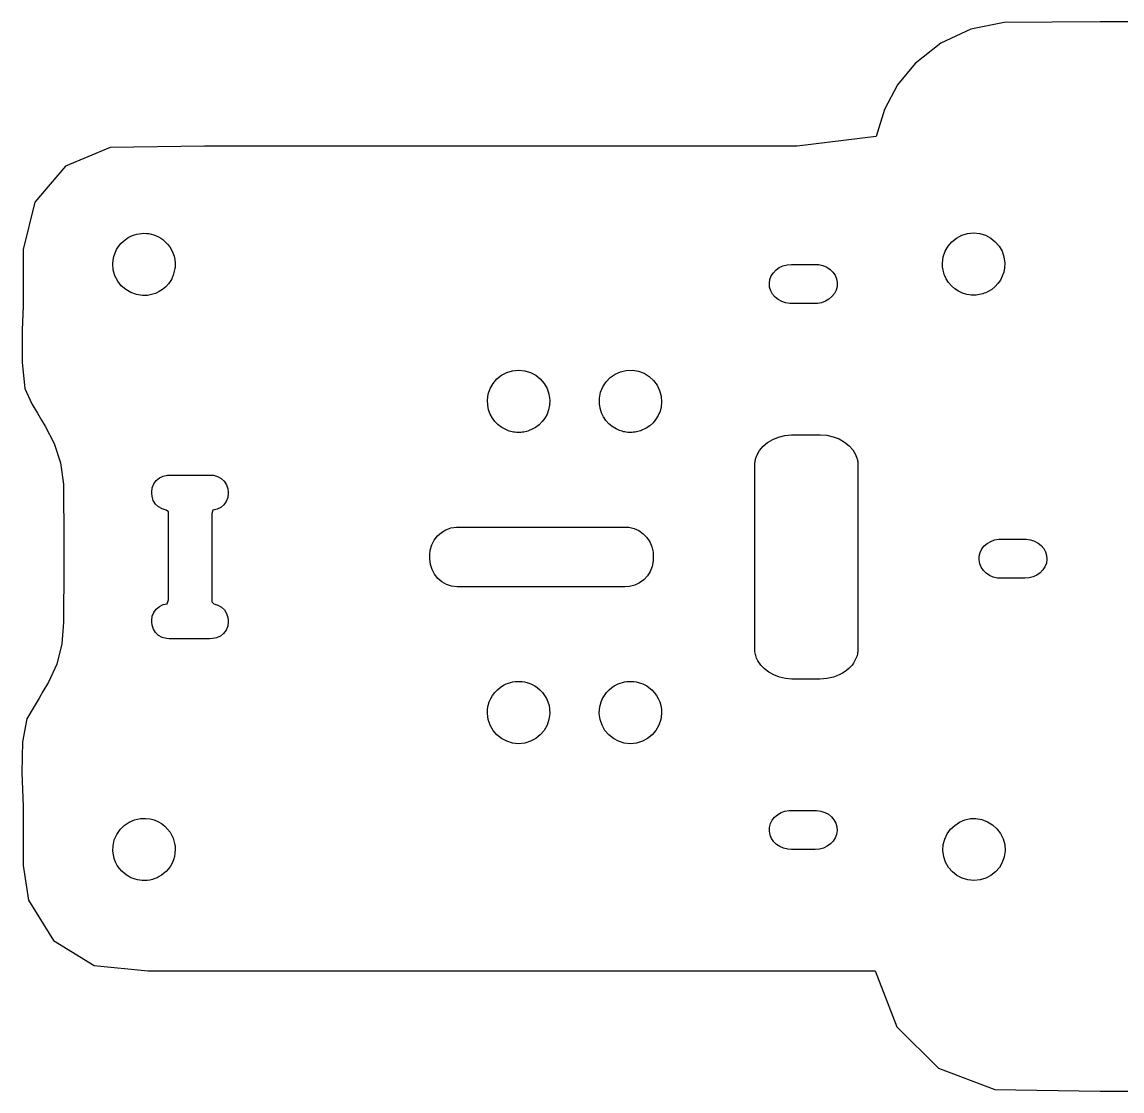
# Model space of a CAD drawing. Extents: x 0 to 157, y 0 to 105.
# Drawn here: x 0 to 55.5, y 51 to 105 of the extents above; entities that cross this region are included whole.
import ezdxf

# ---------------------------------------------------------------- set-up
doc = ezdxf.new("R2010")
doc.units = 0
doc.layers.get('0').update_dxf_attribs({"linetype": 'CONTINUOUS'})
doc.layers.add('LAYER_1', color=7, linetype='CONTINUOUS')

# ---------------------------------------------------------------- blocks, each defined once
blk = doc.blocks.new('BLOCK_2_2')
at = {"layer": 'LAYER_1', "color": 179}
for p, q in [((107.692, -79.353), (106.18, -80.061)), ((109.371, -79.012), (107.692, -79.353)), ((114.217, -78.988), (109.371, -79.012)), ((130.432, -78.988), (114.217, -78.988)), ((106.18, -80.061), (104.886, -81.087)), ((104.886, -81.087), (103.998, -82.165)), ((103.998, -82.165), (103.332, -83.406)), ((103.332, -83.406), (102.919, -84.779)), ((102.919, -84.779), (98.917, -85.26)), ((64.242, -85.329), (62.002, -86.268)), ((69.016, -85.26), (64.242, -85.329)), ((83.966, -85.26), (69.016, -85.26)), ((98.917, -85.26), (83.966, -85.26)), ((62.002, -86.268), (60.445, -88.084)), ((60.445, -88.084), (59.861, -90.485)), ((64.922, -90.051), (65.068, -89.938)), ((65.068, -89.938), (65.164, -89.876)), ((65.164, -89.876), (65.265, -89.822)), ((65.265, -89.822), (65.369, -89.774)), ((65.369, -89.774), (65.477, -89.735)), ((65.477, -89.735), (65.589, -89.703)), ((65.589, -89.703), (65.704, -89.68)), ((65.704, -89.68), (65.822, -89.665)), ((65.822, -89.665), (65.943, -89.659)), ((65.943, -89.659), (66.076, -89.664)), ((66.076, -89.664), (66.208, -89.679)), ((66.208, -89.679), (66.335, -89.706)), ((66.335, -89.706), (66.459, -89.742)), ((66.459, -89.742), (66.578, -89.788)), ((66.578, -89.788), (66.692, -89.844)), ((66.692, -89.844), (66.801, -89.908)), ((66.801, -89.908), (66.905, -89.981)), ((106.737, -90.086), (106.968, -89.9)), ((106.968, -89.9), (107.231, -89.761)), ((107.231, -89.761), (107.521, -89.672)), ((107.521, -89.672), (107.832, -89.642)), ((107.832, -89.642), (108.142, -89.672)), ((108.142, -89.672), (108.432, -89.761)), ((108.432, -89.761), (108.695, -89.9)), ((108.695, -89.9), (108.926, -90.086)), ((59.861, -90.485), (59.861, -91.117)), ((64.496, -90.65), (64.576, -90.481)), ((64.576, -90.481), (64.675, -90.324)), ((64.675, -90.324), (64.79, -90.18)), ((64.79, -90.18), (64.922, -90.051)), ((66.905, -89.981), (67.029, -90.085)), ((67.029, -90.085), (67.148, -90.208)), ((67.148, -90.208), (67.254, -90.344)), ((67.254, -90.344), (67.344, -90.492)), ((67.344, -90.492), (67.418, -90.65)), ((106.397, -90.569), (106.545, -90.31)), ((106.545, -90.31), (106.737, -90.086)), ((108.926, -90.086), (109.119, -90.31)), ((109.119, -90.31), (109.266, -90.569)), ((64.384, -91.211), (64.399, -91.016)), ((64.399, -91.016), (64.436, -90.829)), ((64.436, -90.829), (64.496, -90.65)), ((67.418, -90.65), (67.474, -90.816)), ((67.474, -90.816), (67.512, -90.99)), ((67.512, -90.99), (67.529, -91.171)), ((106.259, -91.162), (106.3, -90.855)), ((106.3, -90.855), (106.397, -90.569)), ((109.266, -90.569), (109.363, -90.855)), ((109.363, -90.855), (109.404, -91.162)), ((59.861, -91.117), (59.861, -92.38)), ((64.408, -91.511), (64.384, -91.211)), ((64.492, -91.806), (64.408, -91.511)), ((67.483, -91.573), (67.466, -91.641)), ((67.499, -91.507), (67.483, -91.573)), ((67.513, -91.444), (67.499, -91.507)), ((67.525, -91.388), (67.513, -91.444)), ((67.53, -91.339), (67.525, -91.388)), ((67.529, -91.171), (67.53, -91.262)), ((67.53, -91.262), (67.53, -91.296)), ((67.53, -91.296), (67.53, -91.339)), ((97.723, -91.65), (97.859, -91.508)), ((97.859, -91.508), (98.022, -91.392)), ((98.022, -91.392), (98.208, -91.304)), ((98.208, -91.304), (98.413, -91.249)), ((98.413, -91.249), (98.631, -91.229)), ((98.631, -91.229), (98.681, -91.229)), ((98.681, -91.229), (98.812, -91.229)), ((98.812, -91.229), (98.999, -91.229)), ((98.999, -91.229), (99.214, -91.229)), ((99.214, -91.229), (99.432, -91.229)), ((99.432, -91.229), (99.625, -91.229)), ((99.625, -91.229), (99.768, -91.229)), ((99.768, -91.229), (99.833, -91.229)), ((99.833, -91.229), (100.018, -91.243)), ((100.018, -91.243), (100.226, -91.292)), ((100.226, -91.292), (100.416, -91.375)), ((100.416, -91.375), (100.584, -91.487)), ((100.584, -91.487), (100.725, -91.625)), ((106.26, -91.282), (106.259, -91.162)), ((106.265, -91.361), (106.26, -91.282)), ((106.274, -91.438), (106.265, -91.361)), ((106.288, -91.515), (106.274, -91.438)), ((106.304, -91.59), (106.288, -91.515)), ((106.325, -91.664), (106.304, -91.59)), ((109.394, -91.404), (109.351, -91.623)), ((109.404, -91.162), (109.394, -91.404)), ((64.628, -92.074), (64.492, -91.806)), ((64.81, -92.309), (64.628, -92.074)), ((67.306, -92.043), (67.189, -92.211)), ((67.354, -91.957), (67.306, -92.043)), ((67.372, -91.924), (67.354, -91.957)), ((67.384, -91.9), (67.372, -91.924)), ((67.403, -91.864), (67.384, -91.9)), ((67.413, -91.833), (67.403, -91.864)), ((67.431, -91.773), (67.413, -91.833)), ((67.449, -91.708), (67.431, -91.773)), ((67.466, -91.641), (67.449, -91.708)), ((97.521, -92.184), (97.55, -91.991)), ((97.55, -91.991), (97.618, -91.812)), ((97.618, -91.812), (97.723, -91.65)), ((100.725, -91.625), (100.835, -91.784)), ((100.835, -91.784), (100.911, -91.96)), ((100.911, -91.96), (100.947, -92.151)), ((100.947, -92.151), (100.939, -92.348)), ((106.348, -91.736), (106.325, -91.664)), ((106.376, -91.806), (106.348, -91.736)), ((106.45, -91.964), (106.376, -91.806)), ((106.57, -92.151), (106.45, -91.964)), ((106.714, -92.32), (106.57, -92.151)), ((109.181, -92.022), (109.058, -92.198)), ((109.28, -91.829), (109.181, -92.022)), ((109.351, -91.623), (109.28, -91.829)), ((59.861, -92.38), (59.861, -93.327)), ((65.034, -92.506), (64.81, -92.309)), ((65.291, -92.658), (65.034, -92.506)), ((65.578, -92.76), (65.291, -92.658)), ((66.536, -92.696), (66.336, -92.76)), ((66.723, -92.607), (66.536, -92.696)), ((66.896, -92.495), (66.723, -92.607)), ((67.052, -92.362), (66.896, -92.495)), ((67.189, -92.211), (67.052, -92.362)), ((97.535, -92.38), (97.521, -92.184)), ((97.591, -92.565), (97.535, -92.38)), ((97.685, -92.733), (97.591, -92.565)), ((100.802, -92.706), (100.681, -92.859)), ((100.89, -92.535), (100.802, -92.706)), ((100.939, -92.348), (100.89, -92.535)), ((106.88, -92.466), (106.714, -92.32)), ((107.065, -92.589), (106.88, -92.466)), ((107.268, -92.684), (107.065, -92.589)), ((107.485, -92.75), (107.268, -92.684)), ((108.294, -92.719), (108.214, -92.741)), ((108.372, -92.691), (108.294, -92.719)), ((108.449, -92.66), (108.372, -92.691)), ((108.563, -92.605), (108.449, -92.66)), ((108.747, -92.492), (108.563, -92.605)), ((108.913, -92.355), (108.747, -92.492)), ((109.058, -92.198), (108.913, -92.355)), ((65.886, -92.805), (65.578, -92.76)), ((66.126, -92.797), (65.886, -92.805)), ((66.336, -92.76), (66.126, -92.797)), ((97.811, -92.883), (97.685, -92.733)), ((97.965, -93.008), (97.811, -92.883)), ((98.144, -93.107), (97.965, -93.008)), ((98.343, -93.174), (98.144, -93.107)), ((98.557, -93.206), (98.343, -93.174)), ((98.654, -93.208), (98.557, -93.206)), ((98.761, -93.208), (98.654, -93.208)), ((98.932, -93.208), (98.761, -93.208)), ((99.141, -93.208), (98.932, -93.208)), ((99.361, -93.208), (99.141, -93.208)), ((99.565, -93.208), (99.361, -93.208)), ((99.727, -93.208), (99.565, -93.208)), ((99.821, -93.208), (99.727, -93.208)), ((99.946, -93.203), (99.821, -93.208)), ((100.159, -93.165), (99.946, -93.203)), ((100.355, -93.092), (100.159, -93.165)), ((100.531, -92.989), (100.355, -93.092)), ((100.681, -92.859), (100.531, -92.989)), ((107.714, -92.784), (107.485, -92.75)), ((107.876, -92.788), (107.714, -92.784)), ((107.962, -92.783), (107.876, -92.788)), ((108.048, -92.774), (107.962, -92.783)), ((108.132, -92.76), (108.048, -92.774)), ((108.214, -92.741), (108.132, -92.76)), ((59.861, -93.327), (59.814, -94.55)), ((59.814, -94.55), (59.8, -96.179)), ((59.8, -96.179), (59.942, -97.501)), ((84.265, -96.693), (84.555, -96.604)), ((84.555, -96.604), (84.866, -96.574)), ((84.866, -96.574), (85.176, -96.604)), ((85.176, -96.604), (85.466, -96.693)), ((90.004, -96.657), (90.301, -96.588)), ((90.301, -96.588), (90.616, -96.577)), ((90.616, -96.577), (90.92, -96.628)), ((83.579, -97.243), (83.771, -97.018)), ((83.771, -97.018), (84.002, -96.832)), ((84.002, -96.832), (84.265, -96.693)), ((85.466, -96.693), (85.73, -96.832)), ((85.73, -96.832), (85.96, -97.018)), ((85.96, -97.018), (86.153, -97.243)), ((89.12, -97.411), (89.283, -97.164)), ((89.283, -97.164), (89.489, -96.951)), ((89.489, -96.951), (89.731, -96.781)), ((89.731, -96.781), (90.004, -96.657)), ((90.92, -96.628), (91.202, -96.734)), ((91.202, -96.734), (91.455, -96.889)), ((91.455, -96.889), (91.674, -97.089)), ((91.674, -97.089), (91.852, -97.325)), ((59.942, -97.501), (60.297, -98.279)), ((83.334, -97.787), (83.431, -97.501)), ((83.431, -97.501), (83.579, -97.243)), ((86.153, -97.243), (86.3, -97.501)), ((86.3, -97.501), (86.398, -97.787)), ((88.945, -97.99), (89.005, -97.689)), ((89.005, -97.689), (89.12, -97.411)), ((91.852, -97.325), (91.983, -97.593)), ((91.983, -97.593), (92.062, -97.887)), ((83.293, -98.094), (83.334, -97.787)), ((83.305, -98.347), (83.293, -98.094)), ((86.398, -97.787), (86.438, -98.094)), ((86.438, -98.094), (86.427, -98.347)), ((88.941, -98.268), (88.945, -97.99)), ((88.977, -98.501), (88.941, -98.268)), ((92.083, -98.188), (92.059, -98.425)), ((92.062, -97.887), (92.083, -98.188)), ((60.297, -98.279), (60.583, -98.746)), ((60.583, -98.746), (60.788, -99.107)), ((83.352, -98.576), (83.305, -98.347)), ((83.43, -98.792), (83.352, -98.576)), ((83.539, -98.992), (83.43, -98.792)), ((86.301, -98.792), (86.193, -98.992)), ((86.38, -98.576), (86.301, -98.792)), ((86.427, -98.347), (86.38, -98.576)), ((89.045, -98.722), (88.977, -98.501)), ((89.144, -98.927), (89.045, -98.722)), ((92.002, -98.65), (91.913, -98.861)), ((92.059, -98.425), (92.002, -98.65)), ((60.788, -99.107), (60.962, -99.396)), ((83.673, -99.173), (83.539, -98.992)), ((83.833, -99.332), (83.673, -99.173)), ((84.014, -99.468), (83.833, -99.332)), ((85.899, -99.332), (85.718, -99.468)), ((86.058, -99.173), (85.899, -99.332)), ((86.193, -98.992), (86.058, -99.173)), ((89.27, -99.115), (89.144, -98.927)), ((89.422, -99.282), (89.27, -99.115)), ((89.595, -99.426), (89.422, -99.282)), ((91.485, -99.38), (91.298, -99.508)), ((91.652, -99.228), (91.485, -99.38)), ((91.796, -99.054), (91.652, -99.228)), ((91.913, -98.861), (91.796, -99.054)), ((60.962, -99.396), (61.43, -100.273)), ((84.213, -99.578), (84.014, -99.468)), ((84.328, -99.625), (84.213, -99.578)), ((84.396, -99.649), (84.328, -99.625)), ((84.465, -99.669), (84.396, -99.649)), ((84.536, -99.686), (84.465, -99.669)), ((84.608, -99.699), (84.536, -99.686)), ((84.68, -99.71), (84.608, -99.699)), ((84.754, -99.717), (84.68, -99.71)), ((84.828, -99.72), (84.754, -99.717)), ((84.903, -99.72), (84.828, -99.72)), ((84.978, -99.717), (84.903, -99.72)), ((85.051, -99.71), (84.978, -99.717)), ((85.124, -99.699), (85.051, -99.71)), ((85.196, -99.686), (85.124, -99.699)), ((85.266, -99.669), (85.196, -99.686)), ((85.336, -99.649), (85.266, -99.669)), ((85.404, -99.625), (85.336, -99.649)), ((85.518, -99.578), (85.404, -99.625)), ((85.718, -99.468), (85.518, -99.578)), ((89.789, -99.544), (89.595, -99.426)), ((89.95, -99.617), (89.789, -99.544)), ((90.018, -99.641), (89.95, -99.617)), ((90.087, -99.662), (90.018, -99.641)), ((90.157, -99.681), (90.087, -99.662)), ((90.228, -99.695), (90.157, -99.681)), ((90.3, -99.707), (90.228, -99.695)), ((90.374, -99.715), (90.3, -99.707)), ((90.448, -99.719), (90.374, -99.715)), ((90.523, -99.721), (90.448, -99.719)), ((90.598, -99.718), (90.523, -99.721)), ((90.671, -99.712), (90.598, -99.718)), ((90.745, -99.703), (90.671, -99.712)), ((90.817, -99.691), (90.745, -99.703)), ((90.887, -99.675), (90.817, -99.691)), ((90.957, -99.656), (90.887, -99.675)), ((91.026, -99.633), (90.957, -99.656)), ((91.092, -99.608), (91.026, -99.633)), ((91.298, -99.508), (91.092, -99.608)), ((97.983, -99.951), (98.304, -99.87)), ((98.304, -99.87), (98.645, -99.835)), ((98.645, -99.835), (98.764, -99.833)), ((98.764, -99.833), (98.905, -99.833)), ((98.905, -99.833), (99.118, -99.833)), ((99.118, -99.833), (99.37, -99.833)), ((99.37, -99.833), (99.624, -99.833)), ((99.624, -99.833), (99.846, -99.833)), ((99.846, -99.833), (100, -99.833)), ((100, -99.833), (100.08, -99.834)), ((100.08, -99.834), (100.426, -99.862)), ((100.426, -99.862), (100.75, -99.936)), ((100.75, -99.936), (101.049, -100.051)), ((61.43, -100.273), (61.743, -101.261)), ((97.021, -100.636), (97.202, -100.419)), ((97.202, -100.419), (97.426, -100.23)), ((97.426, -100.23), (97.689, -100.072)), ((97.689, -100.072), (97.983, -99.951)), ((101.049, -100.051), (101.316, -100.203)), ((101.316, -100.203), (101.546, -100.388)), ((101.546, -100.388), (101.734, -100.601)), ((96.825, -101.064), (96.838, -101.019)), ((96.838, -101.019), (96.889, -100.877)), ((96.889, -100.877), (97.021, -100.636)), ((101.734, -100.601), (101.874, -100.838)), ((101.874, -100.838), (101.939, -101.012)), ((101.939, -101.012), (101.952, -101.057)), ((61.743, -101.261), (61.89, -102.333)), ((96.786, -101.347), (96.788, -101.299)), ((96.786, -101.667), (96.786, -101.347)), ((96.788, -101.299), (96.791, -101.251)), ((96.791, -101.251), (96.797, -101.204)), ((96.797, -101.204), (96.804, -101.157)), ((96.804, -101.157), (96.814, -101.11)), ((96.814, -101.11), (96.825, -101.064)), ((101.952, -101.057), (101.964, -101.103)), ((101.964, -101.103), (101.974, -101.15)), ((101.974, -101.15), (101.982, -101.197)), ((101.982, -101.197), (101.988, -101.244)), ((101.988, -101.244), (101.991, -101.291)), ((101.991, -101.291), (101.993, -101.339)), ((101.993, -101.339), (101.993, -101.566)), ((101.993, -101.566), (101.993, -102.507)), ((66.452, -102.315), (66.576, -102.146)), ((66.576, -102.146), (66.736, -102.012)), ((66.736, -102.012), (66.927, -101.92)), ((66.927, -101.92), (67.139, -101.878)), ((67.139, -101.878), (67.281, -101.876)), ((67.281, -101.876), (67.608, -101.876)), ((67.608, -101.876), (68.081, -101.876)), ((68.081, -101.876), (68.594, -101.876)), ((68.594, -101.876), (69.041, -101.876)), ((69.041, -101.876), (69.315, -101.876)), ((69.315, -101.876), (69.465, -101.883)), ((69.465, -101.883), (69.673, -101.938)), ((69.673, -101.938), (69.857, -102.041)), ((69.857, -102.041), (70.01, -102.185)), ((96.786, -102.705), (96.786, -101.667)), ((61.89, -102.333), (61.9, -103.302)), ((66.345, -102.734), (66.373, -102.512)), ((66.373, -102.512), (66.452, -102.315)), ((70.01, -102.185), (70.124, -102.362)), ((70.124, -102.362), (70.192, -102.565)), ((70.192, -102.565), (70.208, -102.73)), ((96.786, -104.233), (96.786, -102.705)), ((101.993, -102.507), (101.993, -103.976)), ((66.345, -102.76), (66.345, -102.734)), ((66.345, -102.793), (66.345, -102.76)), ((66.361, -102.957), (66.345, -102.793)), ((66.427, -103.159), (66.361, -102.957)), ((66.54, -103.335), (66.427, -103.159)), ((70.103, -103.202), (69.983, -103.369)), ((70.181, -103.007), (70.103, -103.202)), ((70.208, -102.793), (70.181, -103.007)), ((70.208, -102.73), (70.208, -102.763)), ((70.208, -102.763), (70.208, -102.793)), ((61.9, -103.302), (61.902, -104.299)), ((66.69, -103.479), (66.54, -103.335)), ((66.872, -103.583), (66.69, -103.479)), ((67.078, -103.639), (66.872, -103.583)), ((67.188, -103.733), (67.078, -103.639)), ((67.188, -104.332), (67.188, -103.733)), ((69.434, -103.644), (69.379, -103.835)), ((69.641, -103.597), (69.434, -103.644)), ((69.827, -103.503), (69.641, -103.597)), ((69.983, -103.369), (69.827, -103.503)), ((61.902, -104.299), (61.905, -105.337)), ((67.188, -105.308), (67.188, -104.332)), ((69.379, -103.835), (69.379, -104.55)), ((96.786, -106.007), (96.786, -104.233)), ((101.993, -103.976), (101.993, -105.728)), ((69.379, -104.55), (69.379, -105.584)), ((80.765, -104.948), (80.965, -104.77)), ((80.965, -104.77), (81.195, -104.633)), ((81.195, -104.633), (81.45, -104.541)), ((81.45, -104.541), (81.725, -104.499)), ((81.725, -104.499), (81.999, -104.497)), ((81.999, -104.497), (82.804, -104.497)), ((82.804, -104.497), (84.045, -104.497)), ((84.045, -104.497), (85.535, -104.497)), ((85.535, -104.497), (87.083, -104.497)), ((87.083, -104.497), (88.502, -104.497)), ((88.502, -104.497), (89.602, -104.497)), ((89.602, -104.497), (90.193, -104.497)), ((90.193, -104.497), (90.422, -104.508)), ((90.422, -104.508), (90.691, -104.569)), ((90.691, -104.569), (90.937, -104.679)), ((90.937, -104.679), (91.156, -104.833)), ((91.156, -104.833), (91.343, -105.023)), ((61.905, -105.337), (61.906, -106.338)), ((67.188, -106.43), (67.188, -105.308)), ((80.407, -105.663), (80.481, -105.4)), ((80.481, -105.4), (80.602, -105.159)), ((80.602, -105.159), (80.765, -104.948)), ((91.343, -105.023), (91.491, -105.246)), ((91.491, -105.246), (91.595, -105.496)), ((108.25, -105.607), (108.371, -105.455)), ((108.371, -105.455), (108.521, -105.325)), ((108.521, -105.325), (108.696, -105.223)), ((108.696, -105.223), (108.892, -105.15)), ((108.892, -105.15), (109.104, -105.112)), ((109.104, -105.112), (109.228, -105.108)), ((109.228, -105.108), (109.321, -105.108)), ((109.321, -105.108), (109.484, -105.108)), ((109.484, -105.108), (109.688, -105.108)), ((109.688, -105.108), (109.908, -105.108)), ((109.908, -105.108), (110.117, -105.108)), ((110.117, -105.108), (110.288, -105.108)), ((110.288, -105.108), (110.395, -105.108)), ((110.395, -105.108), (110.492, -105.11)), ((110.492, -105.11), (110.708, -105.142)), ((110.708, -105.142), (110.907, -105.208)), ((110.907, -105.208), (111.086, -105.306)), ((111.086, -105.306), (111.241, -105.431)), ((111.241, -105.431), (111.368, -105.58)), ((69.379, -105.584), (69.379, -106.706)), ((80.386, -105.908), (80.407, -105.663)), ((80.386, -105.942), (80.386, -105.908)), ((80.386, -105.973), (80.386, -105.942)), ((80.386, -106.009), (80.386, -105.973)), ((80.386, -106.045), (80.386, -106.009)), ((80.386, -106.076), (80.386, -106.045)), ((91.595, -105.496), (91.65, -105.767)), ((91.65, -105.767), (91.657, -105.91)), ((91.657, -105.91), (91.657, -105.953)), ((91.657, -105.953), (91.657, -105.987)), ((91.657, -105.987), (91.657, -106.023)), ((91.657, -106.023), (91.657, -106.057)), ((96.786, -107.781), (96.786, -106.007)), ((101.993, -105.728), (101.993, -107.518)), ((108.106, -106.161), (108.113, -105.964)), ((108.113, -105.964), (108.163, -105.778)), ((108.163, -105.778), (108.25, -105.607)), ((111.368, -105.58), (111.461, -105.748)), ((111.461, -105.748), (111.517, -105.932)), ((111.517, -105.932), (111.532, -106.128)), ((61.906, -106.338), (61.903, -107.369)), ((67.188, -107.464), (67.188, -106.43)), ((80.386, -106.106), (80.386, -106.076)), ((80.414, -106.385), (80.386, -106.106)), ((80.494, -106.646), (80.414, -106.385)), ((91.605, -106.485), (91.506, -106.738)), ((91.653, -106.212), (91.605, -106.485)), ((91.657, -106.085), (91.653, -106.212)), ((91.657, -106.057), (91.657, -106.085)), ((108.142, -106.352), (108.106, -106.161)), ((108.217, -106.529), (108.142, -106.352)), ((108.327, -106.689), (108.217, -106.529)), ((111.434, -106.501), (111.329, -106.664)), ((111.503, -106.321), (111.434, -106.501)), ((111.532, -106.128), (111.503, -106.321)), ((69.379, -106.706), (69.379, -107.682)), ((80.62, -106.883), (80.494, -106.646)), ((80.788, -107.091), (80.62, -106.883)), ((80.992, -107.263), (80.788, -107.091)), ((91.182, -107.16), (90.966, -107.318)), ((91.364, -106.965), (91.182, -107.16)), ((91.506, -106.738), (91.364, -106.965)), ((108.468, -106.827), (108.327, -106.689)), ((108.635, -106.939), (108.468, -106.827)), ((108.825, -107.023), (108.635, -106.939)), ((109.032, -107.073), (108.825, -107.023)), ((109.216, -107.087), (109.032, -107.073)), ((109.281, -107.087), (109.216, -107.087)), ((109.424, -107.087), (109.281, -107.087)), ((109.617, -107.087), (109.424, -107.087)), ((109.834, -107.087), (109.617, -107.087)), ((110.05, -107.087), (109.834, -107.087)), ((110.236, -107.087), (110.05, -107.087)), ((110.368, -107.087), (110.236, -107.087)), ((110.418, -107.087), (110.368, -107.087)), ((110.637, -107.067), (110.418, -107.087)), ((110.843, -107.011), (110.637, -107.067)), ((111.029, -106.923), (110.843, -107.011)), ((111.193, -106.806), (111.029, -106.923)), ((111.329, -106.664), (111.193, -106.806)), ((61.903, -107.369), (61.901, -108.39)), ((67.188, -108.179), (67.188, -107.464)), ((69.379, -107.682), (69.379, -108.281)), ((81.226, -107.395), (80.992, -107.263)), ((81.484, -107.482), (81.226, -107.395)), ((81.761, -107.516), (81.484, -107.482)), ((82.07, -107.517), (81.761, -107.516)), ((82.939, -107.517), (82.07, -107.517)), ((84.222, -107.517), (82.939, -107.517)), ((85.729, -107.517), (84.222, -107.517)), ((87.272, -107.517), (85.729, -107.517)), ((88.661, -107.517), (87.272, -107.517)), ((89.707, -107.517), (88.661, -107.517)), ((90.222, -107.517), (89.707, -107.517)), ((90.457, -107.501), (90.222, -107.517)), ((90.723, -107.433), (90.457, -107.501)), ((90.966, -107.318), (90.723, -107.433)), ((101.993, -107.518), (101.993, -109.1)), ((67.133, -108.369), (67.188, -108.179)), ((96.786, -109.309), (96.786, -107.781)), ((61.901, -108.39), (61.9, -109.309)), ((66.373, -109.005), (66.452, -108.809)), ((66.452, -108.809), (66.574, -108.64)), ((66.574, -108.64), (66.733, -108.505)), ((66.733, -108.505), (66.922, -108.413)), ((66.922, -108.413), (67.133, -108.369)), ((69.379, -108.281), (69.487, -108.377)), ((69.487, -108.377), (69.69, -108.436)), ((69.69, -108.436), (69.869, -108.541)), ((69.869, -108.541), (70.017, -108.684)), ((70.017, -108.684), (70.127, -108.859)), ((61.9, -109.309), (61.811, -110.404)), ((66.345, -109.225), (66.373, -109.005)), ((66.345, -109.251), (66.345, -109.225)), ((66.345, -109.284), (66.345, -109.251)), ((66.361, -109.449), (66.345, -109.284)), ((70.127, -108.859), (70.192, -109.059)), ((70.208, -109.28), (70.18, -109.502)), ((70.192, -109.059), (70.208, -109.221)), ((70.208, -109.221), (70.208, -109.255)), ((70.208, -109.255), (70.208, -109.28)), ((96.786, -110.347), (96.786, -109.309)), ((101.993, -109.1), (101.993, -110.229)), ((66.428, -109.652), (66.361, -109.449)), ((66.541, -109.829), (66.428, -109.652)), ((66.693, -109.973), (66.541, -109.829)), ((69.975, -109.868), (69.814, -110.003)), ((70.1, -109.699), (69.975, -109.868)), ((70.18, -109.502), (70.1, -109.699)), ((61.811, -110.404), (61.553, -111.423)), ((66.877, -110.076), (66.693, -109.973)), ((67.084, -110.131), (66.877, -110.076)), ((67.234, -110.138), (67.084, -110.131)), ((67.509, -110.138), (67.234, -110.138)), ((67.955, -110.138), (67.509, -110.138)), ((68.468, -110.138), (67.955, -110.138)), ((68.941, -110.138), (68.468, -110.138)), ((69.268, -110.138), (68.941, -110.138)), ((69.41, -110.136), (69.268, -110.138)), ((69.623, -110.094), (69.41, -110.136)), ((69.814, -110.003), (69.623, -110.094)), ((96.786, -110.67), (96.786, -110.347)), ((101.993, -110.229), (101.993, -110.66)), ((96.789, -110.736), (96.786, -110.67)), ((96.795, -110.801), (96.789, -110.736)), ((96.804, -110.866), (96.795, -110.801)), ((96.817, -110.93), (96.804, -110.866)), ((96.834, -110.993), (96.817, -110.93)), ((96.854, -111.054), (96.834, -110.993)), ((101.931, -111.045), (101.908, -111.106)), ((101.949, -110.984), (101.931, -111.045)), ((101.965, -110.921), (101.949, -110.984)), ((101.977, -110.858), (101.965, -110.921)), ((101.986, -110.793), (101.977, -110.858)), ((101.991, -110.727), (101.986, -110.793)), ((101.993, -110.66), (101.991, -110.727)), ((61.553, -111.423), (61.135, -112.34)), ((96.878, -111.115), (96.854, -111.054)), ((96.943, -111.253), (96.878, -111.115)), ((97.087, -111.469), (96.943, -111.253)), ((97.272, -111.663), (97.087, -111.469)), ((101.617, -111.559), (101.532, -111.643)), ((101.694, -111.47), (101.617, -111.559)), ((101.763, -111.377), (101.694, -111.47)), ((101.824, -111.279), (101.763, -111.377)), ((101.877, -111.179), (101.824, -111.279)), ((101.908, -111.106), (101.877, -111.179)), ((97.493, -111.831), (97.272, -111.663)), ((97.746, -111.971), (97.493, -111.831)), ((98.026, -112.078), (97.746, -111.971)), ((98.329, -112.148), (98.026, -112.078)), ((98.65, -112.179), (98.329, -112.148)), ((100.427, -112.152), (100.249, -112.173)), ((100.599, -112.119), (100.427, -112.152)), ((100.765, -112.074), (100.599, -112.119)), ((100.925, -112.018), (100.765, -112.074)), ((101.076, -111.951), (100.925, -112.018)), ((101.219, -111.873), (101.076, -111.951)), ((101.342, -111.794), (101.219, -111.873)), ((101.44, -111.721), (101.342, -111.794)), ((101.532, -111.643), (101.44, -111.721)), ((61.135, -112.34), (60.847, -112.804)), ((83.792, -112.719), (83.934, -112.601)), ((83.934, -112.601), (84.046, -112.524)), ((84.046, -112.524), (84.144, -112.469)), ((84.144, -112.469), (84.245, -112.42)), ((84.245, -112.42), (84.351, -112.379)), ((84.351, -112.379), (84.46, -112.346)), ((84.46, -112.346), (84.572, -112.321)), ((84.572, -112.321), (84.688, -112.303)), ((84.688, -112.303), (84.806, -112.295)), ((84.806, -112.295), (84.926, -112.295)), ((84.926, -112.295), (85.044, -112.303)), ((85.044, -112.303), (85.159, -112.321)), ((85.159, -112.321), (85.272, -112.346)), ((85.272, -112.346), (85.381, -112.379)), ((85.381, -112.379), (85.487, -112.42)), ((85.487, -112.42), (85.588, -112.469)), ((85.588, -112.469), (85.685, -112.524)), ((85.685, -112.524), (85.798, -112.601)), ((85.798, -112.601), (85.94, -112.719)), ((89.436, -112.719), (89.578, -112.601)), ((89.578, -112.601), (89.691, -112.524)), ((89.691, -112.524), (89.788, -112.469)), ((89.788, -112.469), (89.89, -112.42)), ((89.89, -112.42), (89.995, -112.379)), ((89.995, -112.379), (90.104, -112.346)), ((90.104, -112.346), (90.217, -112.321)), ((90.217, -112.321), (90.332, -112.303)), ((90.332, -112.303), (90.45, -112.295)), ((90.45, -112.295), (90.57, -112.295)), ((90.57, -112.295), (90.688, -112.303)), ((90.688, -112.303), (90.804, -112.321)), ((90.804, -112.321), (90.916, -112.346)), ((90.916, -112.346), (91.025, -112.379)), ((91.025, -112.379), (91.131, -112.42)), ((91.131, -112.42), (91.233, -112.469)), ((91.233, -112.469), (91.33, -112.524)), ((91.33, -112.524), (91.443, -112.601)), ((91.443, -112.601), (91.584, -112.719)), ((98.764, -112.181), (98.65, -112.179)), ((98.905, -112.181), (98.764, -112.181)), ((99.118, -112.181), (98.905, -112.181)), ((99.37, -112.181), (99.118, -112.181)), ((99.624, -112.181), (99.37, -112.181)), ((99.846, -112.181), (99.624, -112.181)), ((100, -112.181), (99.846, -112.181)), ((100.067, -112.181), (100, -112.181)), ((100.249, -112.173), (100.067, -112.181)), ((60.658, -113.138), (60.405, -113.566)), ((60.847, -112.804), (60.658, -113.138)), ((83.386, -113.333), (83.46, -113.161)), ((83.46, -113.161), (83.554, -113)), ((83.554, -113), (83.665, -112.852)), ((83.665, -112.852), (83.792, -112.719)), ((85.94, -112.719), (86.067, -112.852)), ((86.067, -112.852), (86.178, -113)), ((86.178, -113), (86.271, -113.161)), ((86.271, -113.161), (86.345, -113.333)), ((89.031, -113.333), (89.105, -113.161)), ((89.105, -113.161), (89.198, -113)), ((89.198, -113), (89.309, -112.852)), ((89.309, -112.852), (89.436, -112.719)), ((91.584, -112.719), (91.711, -112.852)), ((91.711, -112.852), (91.822, -113)), ((91.822, -113), (91.916, -113.161)), ((91.916, -113.161), (91.99, -113.333)), ((60.405, -113.566), (60.042, -114.182)), ((83.293, -113.92), (83.301, -113.704)), ((83.301, -113.704), (83.333, -113.514)), ((83.333, -113.514), (83.386, -113.333)), ((86.345, -113.333), (86.399, -113.514)), ((86.399, -113.514), (86.431, -113.704)), ((86.431, -113.704), (86.438, -113.92)), ((88.938, -113.92), (88.945, -113.704)), ((88.945, -113.704), (88.977, -113.514)), ((88.977, -113.514), (89.031, -113.333)), ((91.99, -113.333), (92.044, -113.514)), ((92.044, -113.514), (92.075, -113.704)), ((92.075, -113.704), (92.083, -113.92)), ((60.042, -114.182), (59.825, -115.348)), ((83.334, -114.227), (83.293, -113.92)), ((83.431, -114.513), (83.334, -114.227)), ((86.398, -114.227), (86.3, -114.513)), ((86.438, -113.92), (86.398, -114.227)), ((88.979, -114.227), (88.938, -113.92)), ((89.076, -114.513), (88.979, -114.227)), ((92.042, -114.227), (91.945, -114.513)), ((92.083, -113.92), (92.042, -114.227)), ((83.579, -114.772), (83.431, -114.513)), ((83.771, -114.996), (83.579, -114.772)), ((86.153, -114.772), (85.96, -114.996)), ((86.3, -114.513), (86.153, -114.772)), ((89.224, -114.772), (89.076, -114.513)), ((89.416, -114.996), (89.224, -114.772)), ((91.797, -114.772), (91.605, -114.996)), ((91.945, -114.513), (91.797, -114.772)), ((59.825, -115.348), (59.798, -116.902)), ((84.002, -115.182), (83.771, -114.996)), ((84.265, -115.321), (84.002, -115.182)), ((84.555, -115.41), (84.265, -115.321)), ((84.866, -115.44), (84.555, -115.41)), ((85.176, -115.41), (84.866, -115.44)), ((85.466, -115.321), (85.176, -115.41)), ((85.73, -115.182), (85.466, -115.321)), ((85.96, -114.996), (85.73, -115.182)), ((89.647, -115.182), (89.416, -114.996)), ((89.91, -115.321), (89.647, -115.182)), ((90.2, -115.41), (89.91, -115.321)), ((90.51, -115.44), (90.2, -115.41)), ((90.821, -115.41), (90.51, -115.44)), ((91.111, -115.321), (90.821, -115.41)), ((91.374, -115.182), (91.111, -115.321)), ((91.605, -114.996), (91.374, -115.182)), ((59.798, -116.902), (59.861, -118.605)), ((59.861, -118.605), (59.861, -119.27)), ((98.308, -118.852), (98.52, -118.814)), ((98.52, -118.814), (98.644, -118.809)), ((98.644, -118.809), (98.738, -118.809)), ((98.738, -118.809), (98.9, -118.809)), ((98.9, -118.809), (99.105, -118.809)), ((99.105, -118.809), (99.324, -118.809)), ((99.324, -118.809), (99.533, -118.809)), ((99.533, -118.809), (99.704, -118.809)), ((99.704, -118.809), (99.811, -118.809)), ((99.811, -118.809), (99.909, -118.812)), ((99.909, -118.812), (100.124, -118.843)), ((59.861, -119.27), (59.861, -120.6)), ((65.202, -119.401), (65.479, -119.282)), ((65.479, -119.282), (65.781, -119.218)), ((65.781, -119.218), (66.054, -119.211)), ((66.054, -119.211), (66.267, -119.239)), ((66.267, -119.239), (66.471, -119.294)), ((66.471, -119.294), (66.662, -119.375)), ((66.662, -119.375), (66.84, -119.48)), ((97.579, -119.48), (97.667, -119.309)), ((97.667, -119.309), (97.788, -119.156)), ((97.788, -119.156), (97.938, -119.027)), ((97.938, -119.027), (98.113, -118.924)), ((98.113, -118.924), (98.308, -118.852)), ((100.124, -118.843), (100.324, -118.91)), ((100.324, -118.91), (100.503, -119.008)), ((100.503, -119.008), (100.658, -119.133)), ((100.658, -119.133), (100.784, -119.282)), ((100.784, -119.282), (100.878, -119.45)), ((107.122, -119.404), (107.391, -119.289)), ((107.391, -119.289), (107.68, -119.223)), ((107.68, -119.223), (107.8, -119.212)), ((107.8, -119.212), (107.94, -119.217)), ((107.94, -119.217), (108.244, -119.272)), ((108.244, -119.272), (108.528, -119.381)), ((64.577, -120.026), (64.745, -119.779)), ((64.745, -119.779), (64.955, -119.569)), ((64.955, -119.569), (65.202, -119.401)), ((66.84, -119.48), (67.002, -119.606)), ((67.002, -119.606), (67.146, -119.751)), ((67.146, -119.751), (67.27, -119.913)), ((67.27, -119.913), (67.347, -120.044)), ((97.522, -119.863), (97.53, -119.666)), ((97.558, -120.054), (97.522, -119.863)), ((97.53, -119.666), (97.579, -119.48)), ((100.878, -119.45), (100.934, -119.634)), ((100.948, -119.83), (100.919, -120.023)), ((100.934, -119.634), (100.948, -119.83)), ((106.498, -119.996), (106.669, -119.764)), ((106.669, -119.764), (106.879, -119.565)), ((106.879, -119.565), (107.122, -119.404)), ((108.528, -119.381), (108.784, -119.538)), ((108.784, -119.538), (109.007, -119.738)), ((109.007, -119.738), (109.188, -119.974)), ((64.393, -120.606), (64.458, -120.304)), ((64.458, -120.304), (64.577, -120.026)), ((67.347, -120.044), (67.366, -120.08)), ((67.366, -120.08), (67.38, -120.107)), ((67.38, -120.107), (67.397, -120.138)), ((67.397, -120.138), (67.407, -120.162)), ((67.407, -120.162), (67.425, -120.22)), ((67.425, -120.22), (67.443, -120.284)), ((67.443, -120.284), (67.46, -120.351)), ((67.46, -120.351), (67.478, -120.419)), ((67.478, -120.419), (67.494, -120.486)), ((67.494, -120.486), (67.508, -120.549)), ((97.634, -120.231), (97.558, -120.054)), ((97.744, -120.391), (97.634, -120.231)), ((97.885, -120.529), (97.744, -120.391)), ((100.746, -120.366), (100.609, -120.507)), ((100.85, -120.203), (100.746, -120.366)), ((100.919, -120.023), (100.85, -120.203)), ((106.295, -120.541), (106.371, -120.257)), ((106.371, -120.257), (106.498, -119.996)), ((109.188, -119.974), (109.322, -120.241)), ((109.322, -120.241), (109.402, -120.534)), ((59.861, -120.6), (59.861, -121.598)), ((64.386, -120.869), (64.393, -120.606)), ((64.409, -121.061), (64.386, -120.869)), ((67.52, -120.964), (67.489, -121.141)), ((67.508, -120.549), (67.521, -120.608)), ((67.53, -120.781), (67.52, -120.964)), ((67.521, -120.608), (67.53, -120.654)), ((67.53, -120.654), (67.53, -120.686)), ((67.53, -120.686), (67.53, -120.74)), ((67.53, -120.74), (67.53, -120.781)), ((98.052, -120.641), (97.885, -120.529)), ((98.241, -120.725), (98.052, -120.641)), ((98.448, -120.775), (98.241, -120.725)), ((98.633, -120.788), (98.448, -120.775)), ((98.698, -120.788), (98.633, -120.788)), ((98.84, -120.788), (98.698, -120.788)), ((99.034, -120.788), (98.84, -120.788)), ((99.251, -120.788), (99.034, -120.788)), ((99.466, -120.788), (99.251, -120.788)), ((99.653, -120.788), (99.466, -120.788)), ((99.785, -120.788), (99.653, -120.788)), ((99.834, -120.788), (99.785, -120.788)), ((100.054, -120.769), (99.834, -120.788)), ((100.259, -120.713), (100.054, -120.769)), ((100.446, -120.625), (100.259, -120.713)), ((100.609, -120.507), (100.446, -120.625)), ((106.277, -120.844), (106.295, -120.541)), ((106.32, -121.149), (106.277, -120.844)), ((109.421, -120.845), (109.379, -121.15)), ((109.402, -120.534), (109.421, -120.845)), ((64.454, -121.246), (64.409, -121.061)), ((64.521, -121.422), (64.454, -121.246)), ((64.607, -121.587), (64.521, -121.422)), ((64.711, -121.74), (64.607, -121.587)), ((67.371, -121.471), (67.286, -121.622)), ((67.439, -121.31), (67.371, -121.471)), ((67.489, -121.141), (67.439, -121.31)), ((106.418, -121.432), (106.32, -121.149)), ((106.566, -121.688), (106.418, -121.432)), ((109.28, -121.434), (109.131, -121.691)), ((109.379, -121.15), (109.28, -121.434)), ((59.861, -121.598), (60.128, -123.336)), ((64.833, -121.879), (64.711, -121.74)), ((64.969, -122.003), (64.833, -121.879)), ((65.1, -122.097), (64.969, -122.003)), ((65.197, -122.157), (65.1, -122.097)), ((66.729, -122.15), (66.617, -122.208)), ((66.837, -122.083), (66.729, -122.15)), ((66.942, -122.004), (66.837, -122.083)), ((67.07, -121.89), (66.942, -122.004)), ((67.185, -121.762), (67.07, -121.89)), ((67.286, -121.622), (67.185, -121.762)), ((106.758, -121.912), (106.566, -121.688)), ((106.988, -122.096), (106.758, -121.912)), ((107.25, -122.235), (106.988, -122.096)), ((108.708, -122.098), (108.444, -122.237)), ((108.939, -121.914), (108.708, -122.098)), ((109.131, -121.691), (108.939, -121.914)), ((65.299, -122.209), (65.197, -122.157)), ((65.405, -122.254), (65.299, -122.209)), ((65.514, -122.291), (65.405, -122.254)), ((65.627, -122.32), (65.514, -122.291)), ((65.743, -122.34), (65.627, -122.32)), ((65.862, -122.352), (65.743, -122.34)), ((65.987, -122.354), (65.862, -122.352)), ((66.121, -122.346), (65.987, -122.354)), ((66.251, -122.327), (66.121, -122.346)), ((66.377, -122.297), (66.251, -122.327)), ((66.499, -122.258), (66.377, -122.297)), ((66.617, -122.208), (66.499, -122.258)), ((107.538, -122.323), (107.25, -122.235)), ((107.846, -122.355), (107.538, -122.323)), ((108.155, -122.324), (107.846, -122.355)), ((108.444, -122.237), (108.155, -122.324)), ((60.128, -123.336), (61.393, -125.381)), ((61.393, -125.381), (63.437, -126.646)), ((63.437, -126.646), (66.147, -126.913)), ((66.147, -126.913), (78.386, -126.913)), ((78.386, -126.913), (94.705, -126.913)), ((94.705, -126.913), (102.865, -126.913)), ((102.865, -126.913), (103.954, -129.741)), ((103.954, -129.741), (106.065, -131.837)), ((106.065, -131.837), (108.903, -132.907)), ((108.903, -132.907), (114.217, -132.984)), ((114.217, -132.984), (130.432, -132.984))]:
    blk.add_line(p, q, dxfattribs=at)
blk = doc.blocks.new('SKETCHUP-BASE_DXF')
at = {"layer": 'LAYER_1'}
blk.add_blockref('BLOCK_2_2', (-59.798, 132.984), dxfattribs=at)

msp = doc.modelspace()

# ---------------------------------------------------------------- block references
msp.add_blockref('SKETCHUP-BASE_DXF', (0, 51))

doc.saveas('drawing.dxf')
